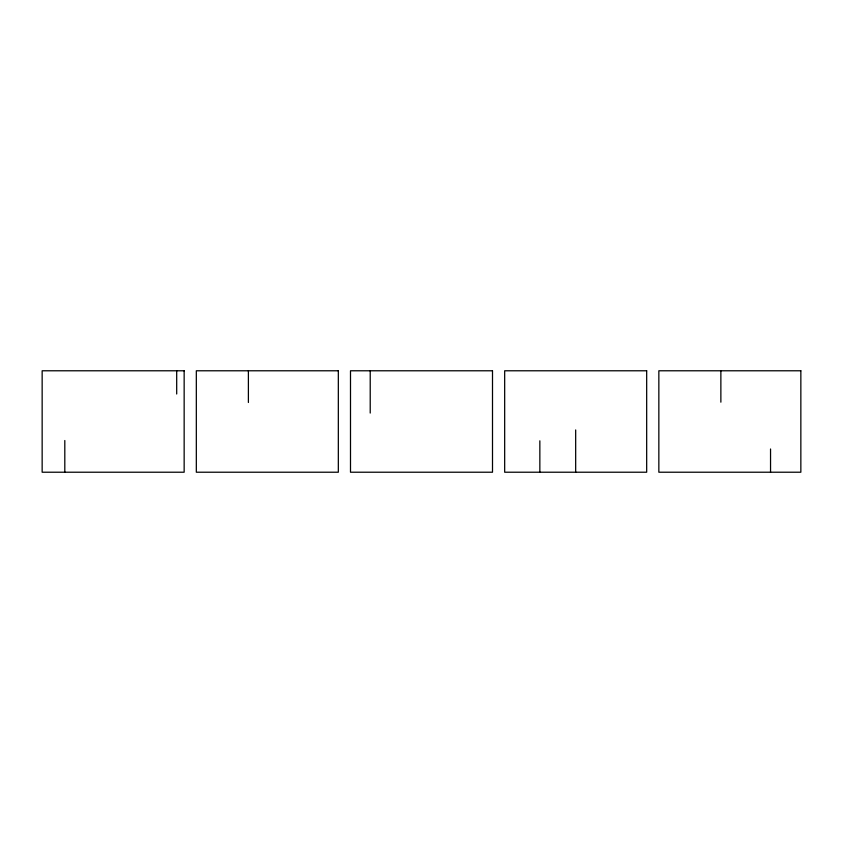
<?xml version="1.0" encoding="UTF-8"?>
<svg xmlns="http://www.w3.org/2000/svg" width="843" height="843" viewBox="0 0 843 843"><rect width="100%" height="100%" fill="white"/><g stroke="black" fill="none" stroke-linecap="round" stroke-linejoin="round"><path stroke-width="1.26" d="M770.544 448.992L770.544 472.217M720.87 370.783L720.87 402.174M575.674 429.941L575.674 472.217M539.847 440.826L539.847 472.217M370.214 370.783L370.214 413.059M248.39 370.783L248.39 402.49M176.693 370.783L176.693 394.008M64.806 440.51L64.806 472.217M184.153 370.783L42.15 370.783L42.15 472.217L184.153 472.217L184.153 370.783M338.328 370.783L196.324 370.783L196.324 472.217L338.328 472.217L338.328 370.783M492.502 370.783L350.498 370.783L350.498 472.217L492.502 472.217L492.502 370.783M646.676 370.783L504.672 370.783L504.672 472.217L646.676 472.217L646.676 370.783M800.85 370.783L658.847 370.783L658.847 472.217L800.85 472.217L800.85 370.783"/></g></svg>
